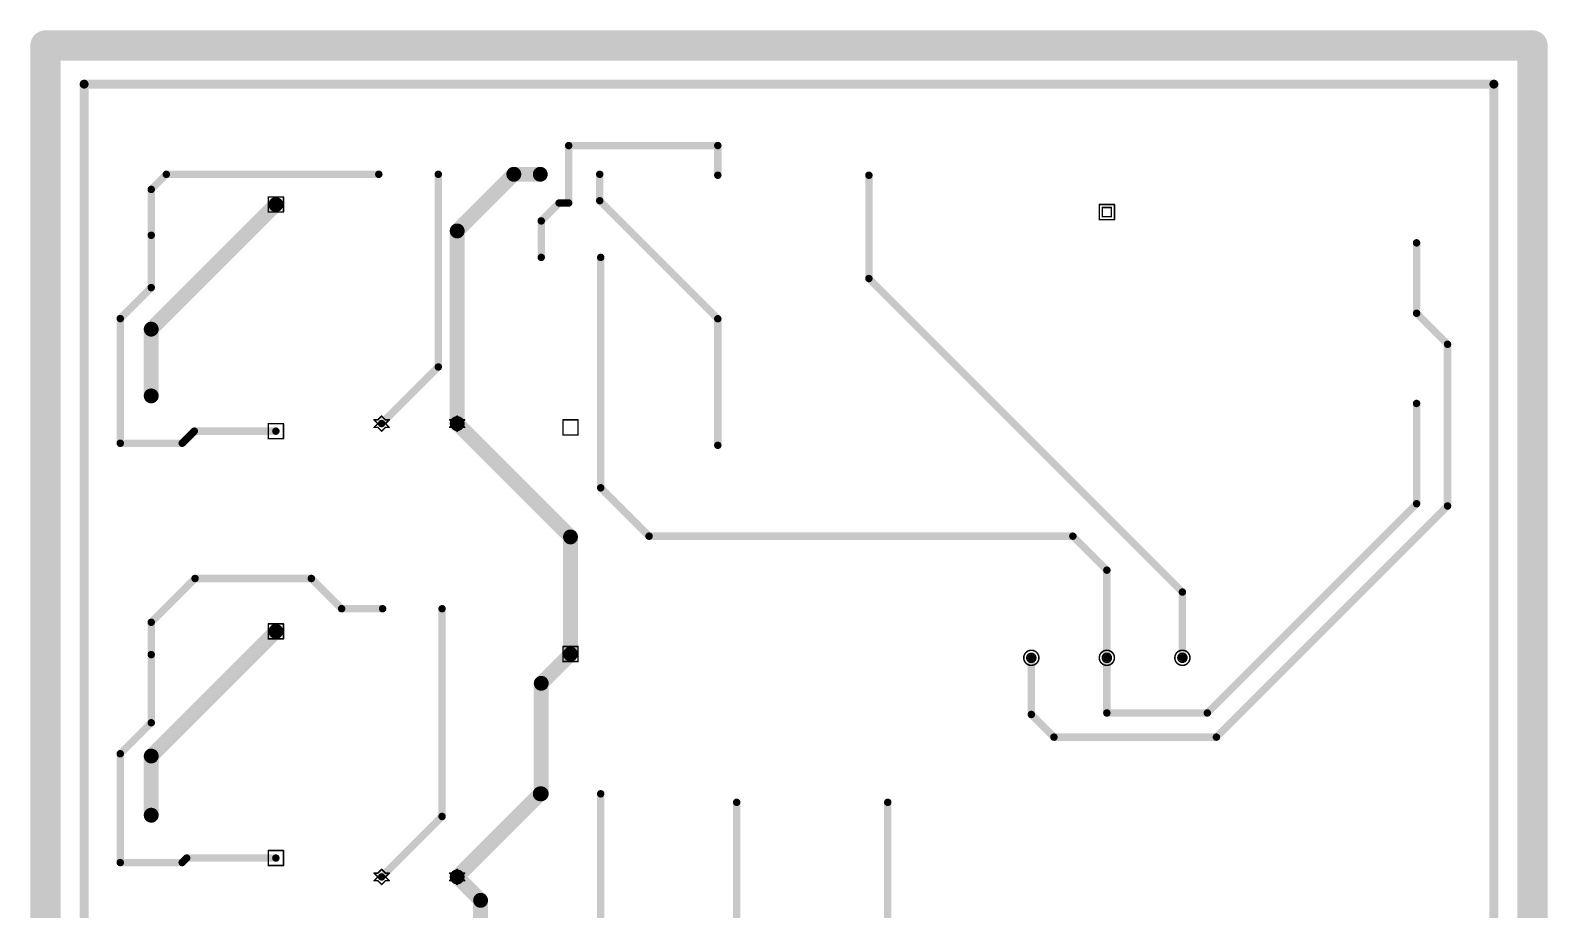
# Model space of a CAD drawing. Header units: millimetres. Extents: x 40 to 3761, y -469 to 920.
# Drawn here: x 3658.7 to 3760.7, y -226.1 to -167 of the extents above; entities that cross this region are included whole.
import ezdxf

# ---------------------------------------------------------------- set-up
doc = ezdxf.new("R2010")
doc.units = ezdxf.units.MM
for name, color, linetype in [('DrillDrawing', 1, 'Continuous'), ('InternalPlane1', 76, 'Continuous'), ('InternalPlane2', 16, 'Continuous'), ('KeepOutLayer', 6, 'Continuous'), ('TopLayer', 1, 'Continuous')]:
    doc.layers.add(name, color=color, linetype=linetype)

msp = doc.modelspace()

# ---------------------------------------------------------------- linework, layer by layer
at = {"layer": 'DrillDrawing', "const_width": 0.102}
for points in [[(3674.698, -178.19), (3675.714, -178.19)], [(3674.698, -179.206), (3674.698, -178.19)], [(3675.714, -179.206), (3675.714, -178.19)], [(3674.698, -179.206), (3675.714, -179.206)], [(3730.578, -178.698), (3731.594, -178.698)], [(3730.578, -179.714), (3730.578, -178.698)], [(3730.781, -178.901), (3731.39, -178.901)], [(3730.781, -179.511), (3730.781, -178.901)], [(3730.781, -179.511), (3731.39, -179.511)], [(3731.39, -179.511), (3731.39, -178.901)], [(3731.594, -179.714), (3731.594, -178.698)], [(3730.578, -179.714), (3731.594, -179.714)], [(3674.698, -193.43), (3675.714, -193.43)], [(3674.698, -194.446), (3674.698, -193.43)], [(3675.714, -194.446), (3675.714, -193.43)], [(3681.81, -193.176), (3682.064, -193.43)], [(3681.81, -193.176), (3682.064, -193.176)], [(3681.81, -193.684), (3682.064, -193.43)], [(3681.81, -193.684), (3682.064, -193.684)], [(3682.064, -193.176), (3682.318, -192.922)], [(3682.064, -193.684), (3682.318, -193.938)], [(3682.318, -192.922), (3682.572, -193.176)], [(3682.318, -193.938), (3682.572, -193.684)], [(3682.572, -193.176), (3682.826, -193.176)], [(3682.572, -193.43), (3682.826, -193.176)], [(3682.572, -193.43), (3682.826, -193.684)], [(3682.572, -193.684), (3682.826, -193.684)], [(3686.89, -193.176), (3687.144, -193.43)], [(3686.89, -193.176), (3687.144, -193.176)], [(3686.89, -193.684), (3687.144, -193.43)], [(3686.89, -193.684), (3687.144, -193.684)], [(3687.144, -193.176), (3687.398, -192.922)], [(3687.144, -193.684), (3687.398, -193.938)], [(3687.398, -192.922), (3687.652, -193.176)], [(3687.398, -193.938), (3687.652, -193.684)], [(3687.652, -193.176), (3687.906, -193.176)], [(3687.652, -193.43), (3687.906, -193.176)], [(3687.652, -193.43), (3687.906, -193.684)], [(3687.652, -193.684), (3687.906, -193.684)], [(3694.51, -193.176), (3695.526, -193.176)], [(3694.51, -194.192), (3694.51, -193.176)], [(3695.526, -194.192), (3695.526, -193.176)], [(3674.698, -194.446), (3675.714, -194.446)], [(3694.51, -194.192), (3695.526, -194.192)], [(3674.698, -206.892), (3675.714, -206.892)], [(3674.698, -207.908), (3674.698, -206.892)], [(3675.714, -207.908), (3675.714, -206.892)], [(3674.698, -207.908), (3675.714, -207.908)], [(3694.51, -208.416), (3695.526, -208.416)], [(3694.51, -209.432), (3694.51, -208.416)], [(3695.526, -209.432), (3695.526, -208.416)], [(3694.51, -209.432), (3695.526, -209.432)], [(3674.698, -222.132), (3675.714, -222.132)], [(3674.698, -223.148), (3674.698, -222.132)], [(3675.714, -223.148), (3675.714, -222.132)], [(3674.698, -223.148), (3675.714, -223.148)], [(3682.064, -223.656), (3682.318, -223.402)], [(3682.318, -223.402), (3682.572, -223.656)], [(3687.144, -223.656), (3687.398, -223.402)], [(3687.398, -223.402), (3687.652, -223.656)], [(3681.81, -223.656), (3682.064, -223.91)], [(3681.81, -223.656), (3682.064, -223.656)], [(3681.81, -224.164), (3682.064, -223.91)], [(3681.81, -224.164), (3682.064, -224.164)], [(3682.064, -224.164), (3682.318, -224.418)], [(3682.318, -224.418), (3682.572, -224.164)], [(3682.572, -223.656), (3682.826, -223.656)], [(3682.572, -223.91), (3682.826, -223.656)], [(3682.572, -223.91), (3682.826, -224.164)], [(3682.572, -224.164), (3682.826, -224.164)], [(3686.89, -223.656), (3687.144, -223.91)], [(3686.89, -223.656), (3687.144, -223.656)], [(3686.89, -224.164), (3687.144, -223.91)], [(3686.89, -224.164), (3687.144, -224.164)], [(3687.144, -224.164), (3687.398, -224.418)], [(3687.398, -224.418), (3687.652, -224.164)], [(3687.652, -223.656), (3687.906, -223.656)], [(3687.652, -223.91), (3687.906, -223.656)], [(3687.652, -223.91), (3687.906, -224.164)], [(3687.652, -224.164), (3687.906, -224.164)]]:
    msp.add_lwpolyline(points, dxfattribs=at)
at = {"layer": 'DrillDrawing'}
for points, const_width in [([(3674.672, -178.19, 1), (3674.723, -178.19, 1)], 0.0508), ([(3674.672, -178.19, 1), (3674.723, -178.19, 1)], 0.0508), ([(3675.688, -178.19, 1), (3675.739, -178.19, 1)], 0.0508), ([(3675.688, -178.19, 1), (3675.739, -178.19, 1)], 0.0508), ([(3674.672, -179.206, 1), (3674.723, -179.206, 1)], 0.0508), ([(3674.672, -179.206, 1), (3674.723, -179.206, 1)], 0.0508), ([(3675.688, -179.206, 1), (3675.739, -179.206, 1)], 0.0508), ([(3675.688, -179.206, 1), (3675.739, -179.206, 1)], 0.0508), ([(3730.552, -178.698, 1), (3730.603, -178.698, 1)], 0.0508), ([(3730.552, -178.698, 1), (3730.603, -178.698, 1)], 0.0508), ([(3730.755, -178.901, 1), (3730.806, -178.901, 1)], 0.0508), ([(3730.755, -178.901, 1), (3730.806, -178.901, 1)], 0.0508), ([(3730.755, -179.511, 1), (3730.806, -179.511, 1)], 0.0508), ([(3730.755, -179.511, 1), (3730.806, -179.511, 1)], 0.0508), ([(3731.365, -178.901, 1), (3731.416, -178.901, 1)], 0.0508), ([(3731.365, -178.901, 1), (3731.416, -178.901, 1)], 0.0508), ([(3731.365, -179.511, 1), (3731.416, -179.511, 1)], 0.0508), ([(3731.365, -179.511, 1), (3731.416, -179.511, 1)], 0.0508), ([(3731.568, -178.698, 1), (3731.619, -178.698, 1)], 0.0508), ([(3731.568, -178.698, 1), (3731.619, -178.698, 1)], 0.0508), ([(3730.552, -179.714, 1), (3730.603, -179.714, 1)], 0.0508), ([(3730.552, -179.714, 1), (3730.603, -179.714, 1)], 0.0508), ([(3731.568, -179.714, 1), (3731.619, -179.714, 1)], 0.0508), ([(3731.568, -179.714, 1), (3731.619, -179.714, 1)], 0.0508), ([(3674.672, -193.43, 1), (3674.723, -193.43, 1)], 0.0508), ([(3674.672, -193.43, 1), (3674.723, -193.43, 1)], 0.0508), ([(3675.688, -193.43, 1), (3675.739, -193.43, 1)], 0.0508), ([(3675.688, -193.43, 1), (3675.739, -193.43, 1)], 0.0508), ([(3681.784, -193.176, 1), (3681.835, -193.176, 1)], 0.0508), ([(3681.784, -193.176, 1), (3681.835, -193.176, 1)], 0.0508), ([(3681.784, -193.684, 1), (3681.835, -193.684, 1)], 0.0508), ([(3681.784, -193.684, 1), (3681.835, -193.684, 1)], 0.0508), ([(3682.038, -193.176, 1), (3682.089, -193.176, 1)], 0.0508), ([(3682.038, -193.176, 1), (3682.089, -193.176, 1)], 0.0508), ([(3682.038, -193.43, 1), (3682.089, -193.43, 1)], 0.0508), ([(3682.038, -193.43, 1), (3682.089, -193.43, 1)], 0.0508), ([(3682.038, -193.684, 1), (3682.089, -193.684, 1)], 0.0508), ([(3682.038, -193.684, 1), (3682.089, -193.684, 1)], 0.0508), ([(3682.292, -192.922, 1), (3682.343, -192.922, 1)], 0.0508), ([(3682.292, -192.922, 1), (3682.343, -192.922, 1)], 0.0508), ([(3682.546, -193.176, 1), (3682.597, -193.176, 1)], 0.0508), ([(3682.546, -193.176, 1), (3682.597, -193.176, 1)], 0.0508), ([(3682.546, -193.43, 1), (3682.597, -193.43, 1)], 0.0508), ([(3682.546, -193.43, 1), (3682.597, -193.43, 1)], 0.0508), ([(3682.546, -193.684, 1), (3682.597, -193.684, 1)], 0.0508), ([(3682.546, -193.684, 1), (3682.597, -193.684, 1)], 0.0508), ([(3682.8, -193.176, 1), (3682.851, -193.176, 1)], 0.0508), ([(3682.8, -193.176, 1), (3682.851, -193.176, 1)], 0.0508), ([(3682.8, -193.684, 1), (3682.851, -193.684, 1)], 0.0508), ([(3682.8, -193.684, 1), (3682.851, -193.684, 1)], 0.0508), ([(3686.864, -193.176, 1), (3686.915, -193.176, 1)], 0.0508), ([(3686.864, -193.176, 1), (3686.915, -193.176, 1)], 0.0508), ([(3686.864, -193.684, 1), (3686.915, -193.684, 1)], 0.0508), ([(3686.864, -193.684, 1), (3686.915, -193.684, 1)], 0.0508), ([(3687.118, -193.176, 1), (3687.169, -193.176, 1)], 0.0508), ([(3687.118, -193.176, 1), (3687.169, -193.176, 1)], 0.0508), ([(3687.118, -193.43, 1), (3687.169, -193.43, 1)], 0.0508), ([(3687.118, -193.43, 1), (3687.169, -193.43, 1)], 0.0508), ([(3687.118, -193.684, 1), (3687.169, -193.684, 1)], 0.0508), ([(3687.118, -193.684, 1), (3687.169, -193.684, 1)], 0.0508), ([(3687.372, -192.922, 1), (3687.423, -192.922, 1)], 0.0508), ([(3687.372, -192.922, 1), (3687.423, -192.922, 1)], 0.0508), ([(3687.626, -193.176, 1), (3687.677, -193.176, 1)], 0.0508), ([(3687.626, -193.176, 1), (3687.677, -193.176, 1)], 0.0508), ([(3687.626, -193.43, 1), (3687.677, -193.43, 1)], 0.0508), ([(3687.626, -193.43, 1), (3687.677, -193.43, 1)], 0.0508), ([(3687.626, -193.684, 1), (3687.677, -193.684, 1)], 0.0508), ([(3687.626, -193.684, 1), (3687.677, -193.684, 1)], 0.0508), ([(3687.88, -193.176, 1), (3687.931, -193.176, 1)], 0.0508), ([(3687.88, -193.176, 1), (3687.931, -193.176, 1)], 0.0508), ([(3687.88, -193.684, 1), (3687.931, -193.684, 1)], 0.0508), ([(3687.88, -193.684, 1), (3687.931, -193.684, 1)], 0.0508), ([(3694.484, -193.176, 1), (3694.535, -193.176, 1)], 0.0508), ([(3694.484, -193.176, 1), (3694.535, -193.176, 1)], 0.0508), ([(3695.5, -193.176, 1), (3695.551, -193.176, 1)], 0.0508), ([(3695.5, -193.176, 1), (3695.551, -193.176, 1)], 0.0508), ([(3674.672, -194.446, 1), (3674.723, -194.446, 1)], 0.0508), ([(3674.672, -194.446, 1), (3674.723, -194.446, 1)], 0.0508), ([(3675.688, -194.446, 1), (3675.739, -194.446, 1)], 0.0508), ([(3675.688, -194.446, 1), (3675.739, -194.446, 1)], 0.0508), ([(3682.292, -193.938, 1), (3682.343, -193.938, 1)], 0.0508), ([(3682.292, -193.938, 1), (3682.343, -193.938, 1)], 0.0508), ([(3687.372, -193.938, 1), (3687.423, -193.938, 1)], 0.0508), ([(3687.372, -193.938, 1), (3687.423, -193.938, 1)], 0.0508), ([(3694.484, -194.192, 1), (3694.535, -194.192, 1)], 0.0508), ([(3694.484, -194.192, 1), (3694.535, -194.192, 1)], 0.0508), ([(3695.5, -194.192, 1), (3695.551, -194.192, 1)], 0.0508), ([(3695.5, -194.192, 1), (3695.551, -194.192, 1)], 0.0508), ([(3674.672, -206.892, 1), (3674.723, -206.892, 1)], 0.0508), ([(3674.672, -206.892, 1), (3674.723, -206.892, 1)], 0.0508), ([(3675.688, -206.892, 1), (3675.739, -206.892, 1)], 0.0508), ([(3675.688, -206.892, 1), (3675.739, -206.892, 1)], 0.0508), ([(3674.672, -207.908, 1), (3674.723, -207.908, 1)], 0.0508), ([(3674.672, -207.908, 1), (3674.723, -207.908, 1)], 0.0508), ([(3675.688, -207.908, 1), (3675.739, -207.908, 1)], 0.0508), ([(3675.688, -207.908, 1), (3675.739, -207.908, 1)], 0.0508), ([(3694.484, -208.416, 1), (3694.535, -208.416, 1)], 0.0508), ([(3694.484, -208.416, 1), (3694.535, -208.416, 1)], 0.0508), ([(3695.5, -208.416, 1), (3695.551, -208.416, 1)], 0.0508), ([(3695.5, -208.416, 1), (3695.551, -208.416, 1)], 0.0508), ([(3726.514, -209.178, 1), (3725.498, -209.178, 1)], 0.102), ([(3725.472, -209.178, 1), (3725.523, -209.178, 1)], 0.0508), ([(3726.31, -209.178, 1), (3725.701, -209.178, 1)], 0.102), ([(3725.675, -209.178, 1), (3725.726, -209.178, 1)], 0.0508), ([(3726.285, -209.178, 1), (3726.336, -209.178, 1)], 0.0508), ([(3726.488, -209.178, 1), (3726.539, -209.178, 1)], 0.0508), ([(3731.594, -209.178, 1), (3730.578, -209.178, 1)], 0.102), ([(3730.552, -209.178, 1), (3730.603, -209.178, 1)], 0.0508), ([(3731.39, -209.178, 1), (3730.781, -209.178, 1)], 0.102), ([(3730.755, -209.178, 1), (3730.806, -209.178, 1)], 0.0508), ([(3731.365, -209.178, 1), (3731.416, -209.178, 1)], 0.0508), ([(3731.568, -209.178, 1), (3731.619, -209.178, 1)], 0.0508), ([(3736.674, -209.178, 1), (3735.658, -209.178, 1)], 0.102), ([(3735.632, -209.178, 1), (3735.683, -209.178, 1)], 0.0508), ([(3736.47, -209.178, 1), (3735.861, -209.178, 1)], 0.102), ([(3735.835, -209.178, 1), (3735.886, -209.178, 1)], 0.0508), ([(3736.445, -209.178, 1), (3736.496, -209.178, 1)], 0.0508), ([(3736.648, -209.178, 1), (3736.699, -209.178, 1)], 0.0508), ([(3694.484, -209.432, 1), (3694.535, -209.432, 1)], 0.0508), ([(3694.484, -209.432, 1), (3694.535, -209.432, 1)], 0.0508), ([(3695.5, -209.432, 1), (3695.551, -209.432, 1)], 0.0508), ([(3695.5, -209.432, 1), (3695.551, -209.432, 1)], 0.0508), ([(3674.672, -222.132, 1), (3674.723, -222.132, 1)], 0.0508), ([(3674.672, -222.132, 1), (3674.723, -222.132, 1)], 0.0508), ([(3675.688, -222.132, 1), (3675.739, -222.132, 1)], 0.0508), ([(3675.688, -222.132, 1), (3675.739, -222.132, 1)], 0.0508), ([(3674.672, -223.148, 1), (3674.723, -223.148, 1)], 0.0508), ([(3674.672, -223.148, 1), (3674.723, -223.148, 1)], 0.0508), ([(3675.688, -223.148, 1), (3675.739, -223.148, 1)], 0.0508), ([(3675.688, -223.148, 1), (3675.739, -223.148, 1)], 0.0508), ([(3682.292, -223.402, 1), (3682.343, -223.402, 1)], 0.0508), ([(3682.292, -223.402, 1), (3682.343, -223.402, 1)], 0.0508), ([(3687.372, -223.402, 1), (3687.423, -223.402, 1)], 0.0508), ([(3687.372, -223.402, 1), (3687.423, -223.402, 1)], 0.0508), ([(3681.784, -223.656, 1), (3681.835, -223.656, 1)], 0.0508), ([(3681.784, -223.656, 1), (3681.835, -223.656, 1)], 0.0508), ([(3681.784, -224.164, 1), (3681.835, -224.164, 1)], 0.0508), ([(3681.784, -224.164, 1), (3681.835, -224.164, 1)], 0.0508), ([(3682.038, -223.656, 1), (3682.089, -223.656, 1)], 0.0508), ([(3682.038, -223.656, 1), (3682.089, -223.656, 1)], 0.0508), ([(3682.038, -223.91, 1), (3682.089, -223.91, 1)], 0.0508), ([(3682.038, -223.91, 1), (3682.089, -223.91, 1)], 0.0508), ([(3682.038, -224.164, 1), (3682.089, -224.164, 1)], 0.0508), ([(3682.038, -224.164, 1), (3682.089, -224.164, 1)], 0.0508), ([(3682.292, -224.418, 1), (3682.343, -224.418, 1)], 0.0508), ([(3682.292, -224.418, 1), (3682.343, -224.418, 1)], 0.0508), ([(3682.546, -223.656, 1), (3682.597, -223.656, 1)], 0.0508), ([(3682.546, -223.656, 1), (3682.597, -223.656, 1)], 0.0508), ([(3682.546, -223.91, 1), (3682.597, -223.91, 1)], 0.0508), ([(3682.546, -223.91, 1), (3682.597, -223.91, 1)], 0.0508), ([(3682.546, -224.164, 1), (3682.597, -224.164, 1)], 0.0508), ([(3682.546, -224.164, 1), (3682.597, -224.164, 1)], 0.0508), ([(3682.8, -223.656, 1), (3682.851, -223.656, 1)], 0.0508), ([(3682.8, -223.656, 1), (3682.851, -223.656, 1)], 0.0508), ([(3682.8, -224.164, 1), (3682.851, -224.164, 1)], 0.0508), ([(3682.8, -224.164, 1), (3682.851, -224.164, 1)], 0.0508), ([(3686.864, -223.656, 1), (3686.915, -223.656, 1)], 0.0508), ([(3686.864, -223.656, 1), (3686.915, -223.656, 1)], 0.0508), ([(3686.864, -224.164, 1), (3686.915, -224.164, 1)], 0.0508), ([(3686.864, -224.164, 1), (3686.915, -224.164, 1)], 0.0508), ([(3687.118, -223.656, 1), (3687.169, -223.656, 1)], 0.0508), ([(3687.118, -223.656, 1), (3687.169, -223.656, 1)], 0.0508), ([(3687.118, -223.91, 1), (3687.169, -223.91, 1)], 0.0508), ([(3687.118, -223.91, 1), (3687.169, -223.91, 1)], 0.0508), ([(3687.118, -224.164, 1), (3687.169, -224.164, 1)], 0.0508), ([(3687.118, -224.164, 1), (3687.169, -224.164, 1)], 0.0508), ([(3687.372, -224.418, 1), (3687.423, -224.418, 1)], 0.0508), ([(3687.372, -224.418, 1), (3687.423, -224.418, 1)], 0.0508), ([(3687.626, -223.656, 1), (3687.677, -223.656, 1)], 0.0508), ([(3687.626, -223.656, 1), (3687.677, -223.656, 1)], 0.0508), ([(3687.626, -223.91, 1), (3687.677, -223.91, 1)], 0.0508), ([(3687.626, -223.91, 1), (3687.677, -223.91, 1)], 0.0508), ([(3687.626, -224.164, 1), (3687.677, -224.164, 1)], 0.0508), ([(3687.626, -224.164, 1), (3687.677, -224.164, 1)], 0.0508), ([(3687.88, -223.656, 1), (3687.931, -223.656, 1)], 0.0508), ([(3687.88, -223.656, 1), (3687.931, -223.656, 1)], 0.0508), ([(3687.88, -224.164, 1), (3687.931, -224.164, 1)], 0.0508), ([(3687.88, -224.164, 1), (3687.931, -224.164, 1)], 0.0508)]:
    msp.add_lwpolyline(points, format="xyb", close=True, dxfattribs=dict(at, const_width=const_width))
at = {"layer": 'InternalPlane1', "const_width": 2.032}
for points in [[(3659.712, -168.004), (3759.712, -168.004)], [(3659.712, -468.004), (3659.712, -168.004)], [(3759.712, -468.004), (3759.712, -168.004)]]:
    msp.add_lwpolyline(points, dxfattribs=at)
at = {"layer": 'InternalPlane1', "const_width": 1.016}
for points in [[(3659.204, -168.004, 1), (3660.22, -168.004, 1)], [(3659.204, -168.004, 1), (3660.22, -168.004, 1)], [(3759.204, -168.004, 1), (3760.22, -168.004, 1)], [(3759.204, -168.004, 1), (3760.22, -168.004, 1)]]:
    msp.add_lwpolyline(points, format="xyb", close=True, dxfattribs=at)
at = {"layer": 'InternalPlane2', "const_width": 2.032}
for points in [[(3659.712, -168.004), (3759.712, -168.004)], [(3659.712, -468.004), (3659.712, -168.004)], [(3759.712, -468.004), (3759.712, -168.004)]]:
    msp.add_lwpolyline(points, dxfattribs=at)
at = {"layer": 'InternalPlane2', "const_width": 1.016}
for points in [[(3659.204, -168.004, 1), (3660.22, -168.004, 1)], [(3659.204, -168.004, 1), (3660.22, -168.004, 1)], [(3759.204, -168.004, 1), (3760.22, -168.004, 1)], [(3759.204, -168.004, 1), (3760.22, -168.004, 1)]]:
    msp.add_lwpolyline(points, format="xyb", close=True, dxfattribs=at)
at = {"layer": 'KeepOutLayer', "const_width": 0.6}
for points in [[(3662.312, -170.604), (3757.112, -170.604)], [(3662.312, -465.404), (3662.312, -170.604)], [(3757.112, -465.404), (3757.112, -170.604)]]:
    msp.add_lwpolyline(points, dxfattribs=at)
at = {"layer": 'KeepOutLayer', "const_width": 0.3}
for points in [[(3662.162, -170.604, 1), (3662.462, -170.604, 1)], [(3662.162, -170.604, 1), (3662.462, -170.604, 1)], [(3756.962, -170.604, 1), (3757.262, -170.604, 1)], [(3756.962, -170.604, 1), (3757.262, -170.604, 1)]]:
    msp.add_lwpolyline(points, format="xyb", close=True, dxfattribs=at)
at = {"layer": 'TopLayer'}
for points, const_width in [([(3694.896, -174.736), (3704.924, -174.736)], 0.5), ([(3694.896, -178.596), (3694.896, -174.736)], 0.5), ([(3704.924, -176.73), (3704.924, -174.736)], 0.5), ([(3666.824, -177.682), (3667.84, -176.666)], 0.5), ([(3667.84, -176.666), (3682.128, -176.666)], 0.5), ([(3686.128, -189.62), (3686.128, -176.666)], 0.5), ([(3687.398, -180.476), (3691.208, -176.666)], 1), ([(3691.208, -176.666), (3692.986, -176.666)], 1), ([(3696.986, -178.444), (3696.986, -176.666)], 0.5), ([(3715.084, -183.676), (3715.084, -176.73)], 0.5), ([(3666.824, -180.768), (3666.824, -177.682)], 0.5), ([(3666.824, -187.08), (3675.206, -178.698)], 1), ([(3693.05, -179.802), (3694.256, -178.596)], 0.5), ([(3694.256, -178.596), (3694.896, -178.596)], 0.5), ([(3696.986, -178.444), (3704.924, -186.382)], 0.5), ([(3693.05, -182.254), (3693.05, -179.802)], 0.5), ([(3666.824, -184.286), (3666.824, -180.768)], 0.5), ([(3687.398, -193.43), (3687.398, -180.476)], 1), ([(3751.914, -186.013), (3751.914, -181.276)], 0.5), ([(3697.05, -197.748), (3697.05, -182.254)], 0.5), ([(3715.084, -183.676), (3736.166, -204.758)], 0.5), ([(3664.741, -186.369), (3666.824, -184.286)], 0.5), ([(3664.741, -194.751), (3664.741, -186.369)], 0.5), ([(3666.824, -191.568), (3666.824, -187.08)], 1), ([(3704.924, -194.89), (3704.924, -186.382)], 0.5), ([(3751.914, -186.013), (3753.996, -188.096)], 0.5), ([(3753.996, -198.967), (3753.996, -188.096)], 0.5), ([(3682.318, -193.43), (3686.128, -189.62)], 0.5), ([(3751.914, -198.815), (3751.914, -192.076)], 0.5), ([(3668.906, -194.751), (3669.719, -193.938)], 0.5), ([(3669.719, -193.938), (3675.206, -193.938)], 0.5), ([(3687.398, -193.43), (3695.018, -201.05)], 1), ([(3664.741, -194.751), (3668.906, -194.751)], 0.5), ([(3697.05, -197.748), (3700.301, -200.999)], 0.5), ([(3737.842, -212.886), (3751.914, -198.815)], 0.5), ([(3738.452, -214.512), (3753.996, -198.967)], 0.5), ([(3695.018, -208.924), (3695.018, -201.05)], 1), ([(3700.301, -200.999), (3728.8, -200.999)], 0.5), ([(3728.8, -200.999), (3731.086, -203.285)], 0.5), ([(3731.086, -209.178), (3731.086, -203.285)], 0.5), ([(3666.824, -206.79), (3669.77, -203.844)], 0.5), ([(3669.77, -203.844), (3677.593, -203.844)], 0.5), ([(3677.593, -203.844), (3679.625, -205.876)], 0.5), ([(3736.166, -209.178), (3736.166, -204.758)], 0.5), ([(3679.625, -205.876), (3682.382, -205.876)], 0.5), ([(3686.382, -219.846), (3686.382, -205.876)], 0.5), ([(3666.824, -215.782), (3675.206, -207.4)], 1), ([(3666.824, -208.962), (3666.824, -206.79)], 0.5), ([(3666.824, -213.547), (3666.824, -208.962)], 0.5), ([(3693.05, -210.892), (3695.018, -208.924)], 1), ([(3726.006, -212.988), (3726.006, -209.178)], 0.5), ([(3731.086, -212.886), (3731.086, -209.178)], 0.5), ([(3693.05, -218.322), (3693.05, -210.892)], 1), ([(3726.006, -212.988), (3727.53, -214.512)], 0.5), ([(3731.086, -212.886), (3737.842, -212.886)], 0.5), ([(3664.741, -215.63), (3666.824, -213.547)], 0.5), ([(3727.53, -214.512), (3738.452, -214.512)], 0.5), ([(3666.824, -219.762), (3666.824, -215.782)], 1), ([(3664.741, -222.945), (3664.741, -215.63)], 0.5), ([(3687.398, -223.91), (3692.986, -218.322)], 1), ([(3692.986, -218.322), (3693.05, -218.322)], 1), ([(3697.05, -234.324), (3697.05, -218.322)], 0.5), ([(3706.194, -227.974), (3706.194, -218.894)], 0.5), ([(3716.354, -231.174), (3716.354, -218.894)], 0.5), ([(3682.318, -223.91), (3686.382, -219.846)], 0.5), ([(3668.906, -222.945), (3669.211, -222.64)], 0.5), ([(3669.211, -222.64), (3675.206, -222.64)], 0.5), ([(3664.741, -222.945), (3668.906, -222.945)], 0.5), ([(3687.398, -223.91), (3688.972, -225.485)], 1), ([(3688.972, -250.275), (3688.972, -225.485)], 1)]:
    msp.add_lwpolyline(points, dxfattribs=dict(at, const_width=const_width))
for points, const_width in [([(3694.771, -174.736, 1), (3695.021, -174.736, 1)], 0.25), ([(3694.771, -174.736, 1), (3695.021, -174.736, 1)], 0.25), ([(3704.799, -174.736, 1), (3705.049, -174.736, 1)], 0.25), ([(3704.799, -174.736, 1), (3705.049, -174.736, 1)], 0.25), ([(3667.715, -176.666, 1), (3667.965, -176.666, 1)], 0.25), ([(3667.715, -176.666, 1), (3667.965, -176.666, 1)], 0.25), ([(3682.003, -176.666, 1), (3682.253, -176.666, 1)], 0.25), ([(3686.003, -176.666, 1), (3686.253, -176.666, 1)], 0.25), ([(3690.958, -176.666, 1), (3691.458, -176.666, 1)], 0.5), ([(3690.958, -176.666, 1), (3691.458, -176.666, 1)], 0.5), ([(3692.736, -176.666, 1), (3693.236, -176.666, 1)], 0.5), ([(3696.861, -176.666, 1), (3697.111, -176.666, 1)], 0.25), ([(3704.799, -176.73, 1), (3705.049, -176.73, 1)], 0.25), ([(3714.959, -176.73, 1), (3715.209, -176.73, 1)], 0.25), ([(3666.699, -177.682, 1), (3666.949, -177.682, 1)], 0.25), ([(3666.699, -177.682, 1), (3666.949, -177.682, 1)], 0.25), ([(3674.956, -178.698, 1), (3675.456, -178.698, 1)], 0.5), ([(3694.131, -178.596, 1), (3694.381, -178.596, 1)], 0.25), ([(3694.131, -178.596, 1), (3694.381, -178.596, 1)], 0.25), ([(3694.771, -178.596, 1), (3695.021, -178.596, 1)], 0.25), ([(3694.771, -178.596, 1), (3695.021, -178.596, 1)], 0.25), ([(3696.861, -178.444, 1), (3697.111, -178.444, 1)], 0.25), ([(3696.861, -178.444, 1), (3697.111, -178.444, 1)], 0.25), ([(3692.925, -179.802, 1), (3693.175, -179.802, 1)], 0.25), ([(3692.925, -179.802, 1), (3693.175, -179.802, 1)], 0.25), ([(3666.699, -180.768, 1), (3666.949, -180.768, 1)], 0.25), ([(3666.699, -180.768, 1), (3666.949, -180.768, 1)], 0.25), ([(3687.148, -180.476, 1), (3687.648, -180.476, 1)], 0.5), ([(3687.148, -180.476, 1), (3687.648, -180.476, 1)], 0.5), ([(3751.789, -181.276, 1), (3752.039, -181.276, 1)], 0.25), ([(3692.925, -182.254, 1), (3693.175, -182.254, 1)], 0.25), ([(3696.925, -182.254, 1), (3697.175, -182.254, 1)], 0.25), ([(3714.959, -183.676, 1), (3715.209, -183.676, 1)], 0.25), ([(3714.959, -183.676, 1), (3715.209, -183.676, 1)], 0.25), ([(3666.699, -184.286, 1), (3666.949, -184.286, 1)], 0.25), ([(3666.699, -184.286, 1), (3666.949, -184.286, 1)], 0.25), ([(3664.616, -186.369, 1), (3664.866, -186.369, 1)], 0.25), ([(3664.616, -186.369, 1), (3664.866, -186.369, 1)], 0.25), ([(3666.574, -187.08, 1), (3667.074, -187.08, 1)], 0.5), ([(3666.574, -187.08, 1), (3667.074, -187.08, 1)], 0.5), ([(3704.799, -186.382, 1), (3705.049, -186.382, 1)], 0.25), ([(3704.799, -186.382, 1), (3705.049, -186.382, 1)], 0.25), ([(3751.789, -186.013, 1), (3752.039, -186.013, 1)], 0.25), ([(3751.789, -186.013, 1), (3752.039, -186.013, 1)], 0.25), ([(3753.871, -188.096, 1), (3754.121, -188.096, 1)], 0.25), ([(3753.871, -188.096, 1), (3754.121, -188.096, 1)], 0.25), ([(3686.003, -189.62, 1), (3686.253, -189.62, 1)], 0.25), ([(3686.003, -189.62, 1), (3686.253, -189.62, 1)], 0.25), ([(3666.574, -191.568, 1), (3667.074, -191.568, 1)], 0.5), ([(3751.789, -192.076, 1), (3752.039, -192.076, 1)], 0.25), ([(3669.594, -193.938, 1), (3669.844, -193.938, 1)], 0.25), ([(3669.594, -193.938, 1), (3669.844, -193.938, 1)], 0.25), ([(3675.081, -193.938, 1), (3675.331, -193.938, 1)], 0.25), ([(3682.193, -193.43, 1), (3682.443, -193.43, 1)], 0.25), ([(3687.148, -193.43, 1), (3687.648, -193.43, 1)], 0.5), ([(3687.148, -193.43, 1), (3687.648, -193.43, 1)], 0.5), ([(3664.616, -194.751, 1), (3664.866, -194.751, 1)], 0.25), ([(3664.616, -194.751, 1), (3664.866, -194.751, 1)], 0.25), ([(3668.781, -194.751, 1), (3669.031, -194.751, 1)], 0.25), ([(3668.781, -194.751, 1), (3669.031, -194.751, 1)], 0.25), ([(3704.799, -194.89, 1), (3705.049, -194.89, 1)], 0.25), ([(3696.925, -197.748, 1), (3697.175, -197.748, 1)], 0.25), ([(3696.925, -197.748, 1), (3697.175, -197.748, 1)], 0.25), ([(3751.789, -198.815, 1), (3752.039, -198.815, 1)], 0.25), ([(3751.789, -198.815, 1), (3752.039, -198.815, 1)], 0.25), ([(3753.871, -198.967, 1), (3754.121, -198.967, 1)], 0.25), ([(3753.871, -198.967, 1), (3754.121, -198.967, 1)], 0.25), ([(3694.768, -201.05, 1), (3695.268, -201.05, 1)], 0.5), ([(3694.768, -201.05, 1), (3695.268, -201.05, 1)], 0.5), ([(3700.176, -200.999, 1), (3700.426, -200.999, 1)], 0.25), ([(3700.176, -200.999, 1), (3700.426, -200.999, 1)], 0.25), ([(3728.675, -200.999, 1), (3728.925, -200.999, 1)], 0.25), ([(3728.675, -200.999, 1), (3728.925, -200.999, 1)], 0.25), ([(3730.961, -203.285, 1), (3731.211, -203.285, 1)], 0.25), ([(3730.961, -203.285, 1), (3731.211, -203.285, 1)], 0.25), ([(3669.645, -203.844, 1), (3669.895, -203.844, 1)], 0.25), ([(3669.645, -203.844, 1), (3669.895, -203.844, 1)], 0.25), ([(3677.468, -203.844, 1), (3677.718, -203.844, 1)], 0.25), ([(3677.468, -203.844, 1), (3677.718, -203.844, 1)], 0.25), ([(3736.041, -204.758, 1), (3736.291, -204.758, 1)], 0.25), ([(3736.041, -204.758, 1), (3736.291, -204.758, 1)], 0.25), ([(3679.5, -205.876, 1), (3679.75, -205.876, 1)], 0.25), ([(3679.5, -205.876, 1), (3679.75, -205.876, 1)], 0.25), ([(3682.257, -205.876, 1), (3682.507, -205.876, 1)], 0.25), ([(3686.257, -205.876, 1), (3686.507, -205.876, 1)], 0.25), ([(3666.699, -206.79, 1), (3666.949, -206.79, 1)], 0.25), ([(3666.699, -206.79, 1), (3666.949, -206.79, 1)], 0.25), ([(3674.956, -207.4, 1), (3675.456, -207.4, 1)], 0.5), ([(3666.699, -208.962, 1), (3666.949, -208.962, 1)], 0.25), ([(3666.699, -208.962, 1), (3666.949, -208.962, 1)], 0.25), ([(3694.768, -208.924, 1), (3695.268, -208.924, 1)], 0.5), ([(3694.768, -208.924, 1), (3695.268, -208.924, 1)], 0.5), ([(3725.881, -209.178, 1), (3726.131, -209.178, 1)], 0.25), ([(3730.961, -209.178, 1), (3731.211, -209.178, 1)], 0.25), ([(3730.961, -209.178, 1), (3731.211, -209.178, 1)], 0.25), ([(3736.041, -209.178, 1), (3736.291, -209.178, 1)], 0.25), ([(3692.8, -210.892, 1), (3693.3, -210.892, 1)], 0.5), ([(3692.8, -210.892, 1), (3693.3, -210.892, 1)], 0.5), ([(3725.881, -212.988, 1), (3726.131, -212.988, 1)], 0.25), ([(3725.881, -212.988, 1), (3726.131, -212.988, 1)], 0.25), ([(3730.961, -212.886, 1), (3731.211, -212.886, 1)], 0.25), ([(3730.961, -212.886, 1), (3731.211, -212.886, 1)], 0.25), ([(3737.717, -212.886, 1), (3737.967, -212.886, 1)], 0.25), ([(3737.717, -212.886, 1), (3737.967, -212.886, 1)], 0.25), ([(3666.699, -213.547, 1), (3666.949, -213.547, 1)], 0.25), ([(3666.699, -213.547, 1), (3666.949, -213.547, 1)], 0.25), ([(3727.405, -214.512, 1), (3727.655, -214.512, 1)], 0.25), ([(3727.405, -214.512, 1), (3727.655, -214.512, 1)], 0.25), ([(3738.327, -214.512, 1), (3738.577, -214.512, 1)], 0.25), ([(3738.327, -214.512, 1), (3738.577, -214.512, 1)], 0.25), ([(3666.574, -215.782, 1), (3667.074, -215.782, 1)], 0.5), ([(3666.574, -215.782, 1), (3667.074, -215.782, 1)], 0.5), ([(3664.616, -215.63, 1), (3664.866, -215.63, 1)], 0.25), ([(3664.616, -215.63, 1), (3664.866, -215.63, 1)], 0.25), ([(3692.736, -218.322, 1), (3693.236, -218.322, 1)], 0.5), ([(3692.736, -218.322, 1), (3693.236, -218.322, 1)], 0.5), ([(3692.8, -218.322, 1), (3693.3, -218.322, 1)], 0.5), ([(3692.8, -218.322, 1), (3693.3, -218.322, 1)], 0.5), ([(3696.925, -218.322, 1), (3697.175, -218.322, 1)], 0.25), ([(3666.574, -219.762, 1), (3667.074, -219.762, 1)], 0.5), ([(3706.069, -218.894, 1), (3706.319, -218.894, 1)], 0.25), ([(3716.229, -218.894, 1), (3716.479, -218.894, 1)], 0.25), ([(3686.257, -219.846, 1), (3686.507, -219.846, 1)], 0.25), ([(3686.257, -219.846, 1), (3686.507, -219.846, 1)], 0.25), ([(3669.086, -222.64, 1), (3669.336, -222.64, 1)], 0.25), ([(3669.086, -222.64, 1), (3669.336, -222.64, 1)], 0.25), ([(3675.081, -222.64, 1), (3675.331, -222.64, 1)], 0.25), ([(3664.616, -222.945, 1), (3664.866, -222.945, 1)], 0.25), ([(3664.616, -222.945, 1), (3664.866, -222.945, 1)], 0.25), ([(3668.781, -222.945, 1), (3669.031, -222.945, 1)], 0.25), ([(3668.781, -222.945, 1), (3669.031, -222.945, 1)], 0.25), ([(3687.148, -223.91, 1), (3687.648, -223.91, 1)], 0.5), ([(3687.148, -223.91, 1), (3687.648, -223.91, 1)], 0.5), ([(3682.193, -223.91, 1), (3682.443, -223.91, 1)], 0.25), ([(3688.722, -225.485, 1), (3689.222, -225.485, 1)], 0.5), ([(3688.722, -225.485, 1), (3689.222, -225.485, 1)], 0.5)]:
    msp.add_lwpolyline(points, format="xyb", close=True, dxfattribs=dict(at, const_width=const_width))

doc.saveas('drawing.dxf')
